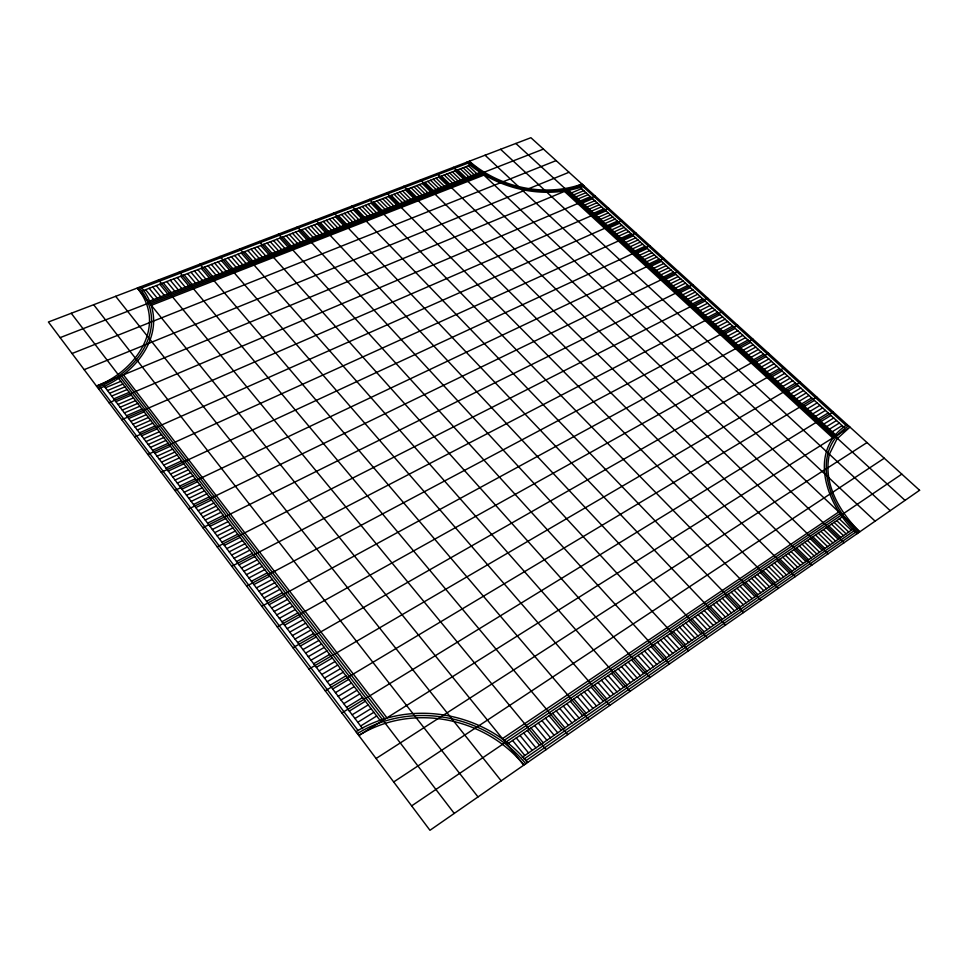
<?xml version="1.0" encoding="UTF-8"?>
<svg xmlns="http://www.w3.org/2000/svg" width="968" height="968" viewBox="0 0 968 968"><rect width="100%" height="100%" fill="white"/><g stroke="black" fill="none" stroke-linecap="round" stroke-linejoin="round"><path stroke-width="1.45" d="M848.585 425.859C808.328 452.153 829.213 506.772 858.447 532.739M847.181 424.589C806.078 451.366 827.325 507.135 857.152 533.646M524.027 759.021L854.466 530.537M525.818 760.751L855.809 532.085M522.236 757.291L853.135 528.988M411.642 805.884L901.801 474.126M508.031 743.545L842.523 516.67M502.186 738.814L838.966 511.83M504.473 740.157L839.909 513.597M393.686 781.962L884.268 458.227M376.068 758.513L867.001 442.57M360.628 726.024L376.697 715.993M832.274 431.74L842.112 425.593M357.797 722.261L373.866 712.279M829.467 429.175L839.316 423.052M354.966 718.522L371.034 708.576M826.672 426.61L836.521 420.511M352.158 714.783L368.215 704.885M823.877 424.044L833.738 417.97M341.861 712.932L833.23 411.932M349.351 711.069L365.396 701.207M821.094 421.491L830.955 415.441M346.544 707.354L362.601 697.553M818.311 418.95L828.185 412.925M343.761 703.663L359.806 693.899M815.54 416.409L825.414 410.408M340.978 699.973L357.023 690.245M812.781 413.88L822.655 407.891M338.207 696.307L354.24 686.615M810.022 411.352L819.896 405.386M335.448 692.64L351.469 682.997M807.276 408.835L817.149 402.894M332.689 688.986L348.71 679.391M804.529 406.318L814.415 400.401M329.943 685.356L345.963 675.797M801.794 403.813L811.68 397.909M325.248 690.801L816.726 396.953M327.208 681.726L343.229 672.203M799.06 401.309L808.958 395.44M324.474 678.108L340.494 668.634M796.337 398.816L806.235 392.96M321.763 674.502L337.759 665.064M793.627 396.323L803.525 390.491M319.053 670.909L335.049 661.519M790.916 393.843L800.814 388.035M308.937 669.07L800.451 382.203M316.342 667.327L332.339 657.974M788.206 391.362L798.116 385.579M313.644 663.758L329.64 654.441M785.52 388.894L795.418 383.122M310.958 660.2L326.954 650.92M782.822 386.426L792.731 380.678M308.284 656.643L324.268 647.41M780.135 383.969L790.057 378.246M305.622 653.11L321.594 643.914M777.461 381.525L787.383 375.814M302.96 649.576L318.92 640.429M774.787 379.069L784.709 373.382M292.929 647.749L784.419 367.659M300.298 646.067L316.27 636.944M772.125 376.637L782.047 370.962M297.66 642.558L313.62 633.483M769.475 374.192L779.397 368.554M295.022 639.061L310.97 630.023M766.825 371.772L776.747 366.146M292.397 635.577L308.344 626.586M764.175 369.34L774.11 363.738M289.771 632.104L305.719 623.15M761.538 366.933L771.472 361.342M287.157 628.643L303.093 619.726M758.912 364.512L768.846 358.959M277.223 626.828L768.604 353.32M284.556 625.195L300.479 616.313M756.286 362.117L766.22 356.563M281.954 621.746L297.878 612.901M753.661 359.709L763.607 354.191M279.365 618.322L295.288 609.513M751.047 357.313L760.993 351.82M276.787 614.898L292.699 606.125M748.445 354.929L758.392 349.448M97.526 387.442C137.311 372.22 170.537 326.603 139.077 287.363M98.567 388.821C139.15 373.261 172.994 326.7 140.856 286.685M274.21 611.486L290.122 602.749M745.844 352.546L755.79 347.089M271.645 608.086L287.556 599.398M743.242 350.174L753.201 344.729M261.796 606.283L753.031 339.187M269.092 604.697L284.991 596.046M740.665 347.802L750.611 342.382M266.539 601.322L282.438 592.694M738.076 345.431L748.034 340.034M263.998 597.946L279.885 589.367M735.499 343.071L745.469 337.687M261.469 594.594L277.344 586.039M732.933 340.724L742.892 335.351M258.94 591.242L274.815 582.736M730.368 338.376L740.338 333.028M256.423 587.903L272.286 579.433M727.815 336.029L737.785 330.705M246.658 586.112L737.676 325.26M253.906 584.575L269.769 576.141M725.262 333.694L735.232 328.382M251.414 581.26L267.265 572.85M722.721 331.358L732.691 326.071M248.909 577.944L264.76 569.583M720.18 329.035L730.15 323.76M243.936 571.362L259.775 563.061M715.122 324.401L725.092 319.174M246.429 574.653L262.267 566.316M717.651 326.712L727.621 321.461M241.468 568.083L257.294 559.819M712.593 322.09L722.576 316.875M238.999 564.816L254.826 556.588M710.088 319.779L720.071 314.588M236.543 561.549L252.358 553.357M707.572 317.48L717.554 312.313M231.775 566.292L722.527 311.527M234.087 558.306L249.901 550.139M705.067 315.193L715.062 310.038M231.642 555.063L247.445 546.944M702.574 312.906L712.569 307.763M229.21 551.833L245.001 543.738M700.082 310.619L710.076 305.501M226.778 548.614L242.569 540.555M697.601 308.344L707.596 303.25M217.171 546.835L707.596 297.975M224.358 545.395L240.137 537.373M695.121 306.07L705.115 300.988M221.938 542.201L237.717 534.203M692.64 303.807L702.647 298.749M219.53 539.007L235.297 531.045M690.172 301.544L700.179 296.498M217.122 535.824L232.889 527.899M687.716 299.293L697.71 294.26M212.343 529.484L228.097 521.631M682.803 294.792L692.81 289.807M214.739 532.654L230.493 524.753M685.259 297.043L695.266 292.034M209.959 526.326L225.713 518.509M680.359 292.554L690.365 287.581M207.588 523.18L223.33 515.387M677.927 290.315L687.933 285.366M202.82 527.705L692.87 284.628M205.228 520.046L220.958 512.29M675.495 288.089L685.501 283.152M202.869 516.912L218.587 509.192M673.062 285.863L683.069 280.95M200.509 513.802L216.227 506.107M670.642 283.648L680.649 278.748M198.162 510.693L213.88 503.033M668.222 281.434L678.241 276.546M188.712 508.926L678.35 271.451M195.826 507.583L211.532 499.96M665.815 279.22L675.821 274.355M193.491 504.497L209.185 496.899M663.407 277.017L673.425 272.165M188.845 498.339L204.526 490.8M658.615 272.625L668.634 267.809M191.168 501.412L206.862 493.849M661.011 274.815L671.03 269.987M186.534 495.277L202.215 487.775M656.219 270.435L666.238 265.643M184.235 492.216L199.904 484.75M653.836 268.257L663.866 263.478M174.857 490.461L664.036 258.468M181.936 489.167L197.593 481.725M651.464 266.079L661.483 261.312M179.637 486.13L195.294 478.724M649.092 263.901L659.111 259.158M177.35 483.105L192.995 475.724M646.721 261.735L656.752 257.004M172.8 477.067L188.433 469.746M642.002 257.403L652.033 252.708M175.075 480.08L190.708 472.735M644.361 259.569L654.392 254.85M170.537 474.066L186.158 466.782M639.654 255.249L649.685 250.579M168.275 471.065L183.896 463.817M637.307 253.108L647.338 248.449M166.024 468.089L181.633 460.853M634.972 250.966L645.003 246.32M161.232 472.311L649.903 245.654M163.773 465.1L179.382 457.912M632.636 248.824L642.667 244.19M355.958 731.711C411.364 697.565 486.844 712.605 527.608 762.481M357.374 733.611C411.327 700.07 486.166 714.88 525.745 763.776M159.297 459.171L174.893 452.032M627.978 244.553L638.009 239.967M161.535 462.135L177.132 454.972M630.301 246.683L640.332 242.073M157.07 456.218L172.655 449.116M625.667 242.436L635.698 237.862M154.844 453.278L170.428 446.2M623.344 240.318L633.387 235.756M152.629 450.338L168.202 443.284M621.045 238.201L631.075 233.651M147.85 454.476L635.964 233.01M150.427 447.41L165.988 440.392M618.734 236.083L628.776 231.558M146.023 441.577L161.571 434.62M614.148 231.884L624.191 227.383M148.225 444.494L163.773 437.5M616.434 233.978L626.477 229.464M143.833 438.673L159.369 431.74M611.861 229.791L621.904 225.302M134.685 436.943L622.218 220.535M141.655 435.781L157.179 428.872M609.574 227.698L619.617 223.233M139.465 432.89L154.989 426.017M607.299 225.604L617.342 221.164M137.299 430.01L152.811 423.161M605.024 223.523L615.067 219.095M132.967 424.274L148.479 417.486M600.499 219.373L610.542 214.981M135.133 427.142L150.645 420.318M602.761 221.454L612.804 217.038M130.813 421.419L146.313 414.655M598.236 217.304L608.279 212.924M121.738 419.701L608.654 208.229M128.671 418.575L144.159 411.836M595.986 215.247L606.029 210.879M124.388 412.9L139.864 406.221M591.496 211.133L601.551 206.789M126.53 415.744L142.006 409.028M593.747 213.19L603.79 208.834M122.258 410.081L137.722 403.426M589.258 209.088L599.313 204.756M120.141 407.262L135.593 400.643M587.031 207.043L597.074 202.736M118.011 404.455L133.463 397.86M584.805 204.998L594.848 200.703M113.8 398.864L129.228 392.318M580.364 200.933L590.407 196.673M109.009 402.749L595.26 196.093M115.906 401.659L131.345 395.089M582.579 202.965L592.634 198.682M111.695 396.081L127.123 389.559M578.15 198.9L588.205 194.653M109.602 393.298L125.017 386.813M575.948 196.879L585.991 192.656M105.427 387.769L120.831 381.331M571.543 192.85L581.599 188.651M107.508 390.54L122.924 384.066M573.746 194.871L583.789 190.648M84.168 369.655L569.015 172.28M72.055 353.514L556.14 160.603M151.056 305.44L484.109 175.051M149.278 301.217L480.031 172.413M60.137 337.638L543.435 149.084M150.79 303.904L482.512 174.264M143.143 290.63L470.279 165.008M141.618 287.992L467.859 163.168M584.236 186.086C544.609 200.098 498.157 189.522 466.649 162.249M583.147 185.094C544.318 198.803 498.835 188.445 467.967 161.741M582.845 186.485L846.153 425.521M580.062 187.26L844.072 427.384M568.869 190.393L835.723 434.898M515.847 143.458L905.044 500.383M566.026 191.168L833.642 436.81M564.308 191.277L832.976 438.129M500.565 149.29L890.221 510.68M485.053 155.219L875.12 521.159M468.427 165.722L476.788 173.671M839.341 518.824L851.32 530.234M465.765 166.738L474.126 174.712M836.727 520.602L848.718 532.037M463.103 167.767L471.452 175.752M834.114 522.369L846.105 533.84M460.429 168.795L468.778 176.793M831.488 524.16L843.479 535.643M457.743 169.823L466.104 177.834M828.85 525.939L840.853 537.458M453.29 167.355L844.072 542.721M455.057 170.852L463.406 178.886M826.212 527.729L838.215 539.285M452.358 171.893L460.707 179.939M823.562 529.532L835.565 541.1M449.66 172.933L458.009 180.992M820.9 531.335L832.916 542.939M446.95 173.974L455.299 182.044M818.226 533.15L830.254 544.778M444.239 175.014L452.576 183.097M815.552 534.965L827.58 546.617M441.517 176.055L449.854 184.162M812.866 536.78L824.893 548.469M437.04 173.562L828.1 553.817M438.782 177.108L447.131 185.227M810.18 538.607L822.207 550.32M436.048 178.16L444.385 186.292M807.469 540.446L819.509 552.183M433.301 179.213L441.638 187.368M804.759 542.286L816.81 554.047M430.542 180.266L438.891 188.433M802.048 544.125L814.088 555.922M427.783 181.331L436.12 189.51M799.314 545.976L811.365 557.798M425.025 182.395L433.361 190.587M796.579 547.827L808.643 559.686M420.523 179.867L811.825 565.118M422.242 183.46L430.579 191.676M793.833 549.691L805.896 561.573M419.471 184.525L427.796 192.753M791.086 551.554L803.15 563.473M416.676 185.59L425.012 193.842M788.327 553.43L800.391 565.372M413.88 186.667L422.205 194.931M785.556 555.317L797.62 567.284M411.073 187.744L419.41 196.02M782.773 557.193L794.849 569.196M408.266 188.821L416.591 197.121M779.978 559.093L792.066 571.12M403.753 186.267L795.236 576.638M405.447 189.909L413.772 198.222M777.183 560.98L789.271 573.044M402.627 190.986L410.94 199.323M774.376 562.892L786.464 574.98M399.784 192.075L408.109 200.424M771.569 564.804L783.656 576.928M396.953 193.177L405.265 201.525M768.737 566.716L780.837 578.864M394.097 194.266L402.422 202.639M765.906 568.639L778.006 580.824M391.241 195.367L399.554 203.752M763.062 570.563L775.162 582.784M386.716 192.777L778.32 588.387M388.374 196.456L396.686 204.865M760.207 572.499L772.319 584.745M385.506 197.569L393.819 205.99M757.351 574.447L769.463 586.717M382.626 198.67L390.939 207.116M754.483 576.384L766.595 588.689M379.734 199.783L388.047 208.241M751.591 578.344L763.716 590.686M376.842 200.884L385.155 209.366M748.712 580.304L760.836 592.67M373.938 202.009L382.239 210.492M745.808 582.264L757.932 594.667M369.389 199.396L761.066 600.366M371.034 203.123L379.335 211.629M742.904 584.236L755.028 596.675M368.106 204.248L376.407 212.766M739.988 586.221L752.112 598.684M365.19 205.361L373.479 213.904M737.059 588.205L749.196 600.704M362.25 206.499L370.538 215.053M734.119 590.202L746.255 602.725M359.309 207.624L367.598 216.203M731.167 592.198L743.315 604.758M356.357 208.761L364.646 217.352M728.214 594.207L740.363 606.791M351.795 206.123L743.472 612.575M353.393 209.887L361.681 218.502M725.25 596.215L737.398 608.836M350.428 211.036L358.717 219.663M722.273 598.236L734.422 610.893M347.451 212.173L355.74 220.813M719.284 600.257L731.445 612.95M344.475 213.323L352.751 221.974M716.284 602.29L728.444 615.007M341.486 214.472L349.763 223.148M713.283 604.334L725.443 617.088M338.485 215.622L346.762 224.31M710.27 606.379L722.43 619.169M333.899 212.948L725.528 625.05M335.472 216.772L343.749 225.483M707.245 608.424L719.405 621.25M332.46 217.933L340.724 226.669M704.208 610.493L716.38 623.344M329.435 219.095L337.699 227.843M701.159 612.55L713.331 625.437M326.397 220.256L334.662 229.029M698.097 614.632L710.282 627.554M323.36 221.43L331.625 230.215M695.036 616.713L707.221 629.66M320.311 222.592L328.563 231.4M691.963 618.794L704.147 631.789M315.713 219.905L707.209 637.767M317.25 223.777L325.502 232.586M688.865 620.887L701.062 633.907M314.189 224.951L322.441 233.784M685.767 622.993L697.964 636.049M311.115 226.125L319.355 234.982M682.67 625.098L694.855 638.19M308.03 227.311L316.27 236.192M679.548 627.216L691.745 640.344M304.932 228.496L313.172 237.39M676.414 629.333L688.611 642.498M301.834 229.694L310.075 238.6M673.28 631.463L685.477 644.664M297.212 226.972L688.514 650.738M298.725 230.88L306.965 239.81M670.122 633.604L682.331 646.842M295.603 232.078L303.843 241.032M666.964 635.746L679.173 649.02M292.481 233.288L300.709 242.254M663.794 637.9L676.003 651.198M289.347 234.486L297.563 243.476M660.612 640.054L672.82 653.4M286.201 235.696L294.417 244.698M657.417 642.232L669.626 655.602M283.043 236.906L291.259 245.933M654.211 644.398L666.42 657.804M278.409 234.147L669.433 664M279.885 238.116L288.101 247.155M650.992 646.588L663.213 660.031M276.715 239.338L284.919 248.401M647.761 648.766L659.982 662.257M273.533 240.56L281.736 249.635M644.531 650.968L656.752 664.484M270.338 241.782L278.542 250.881M641.276 653.17L653.497 666.722M267.144 243.016L275.336 252.128M638.009 655.384L650.242 668.973M263.937 244.238L272.129 253.374M634.742 657.599L646.963 671.235M259.279 241.456L649.952 677.527M260.719 245.485L268.91 254.632M631.463 659.825L643.684 673.498M257.5 246.719L265.68 255.891M628.159 662.064L640.392 675.773M254.257 247.965L262.437 257.149M624.856 664.314L637.089 678.048M251.014 249.212L259.194 258.42M621.541 666.565L633.774 680.335M247.76 250.458L255.939 259.69M618.213 668.815L630.446 682.634M244.493 251.704L252.672 260.961M614.874 671.078L627.107 684.945M239.822 248.885L630.059 691.346M241.226 252.963L249.393 262.231M611.51 673.353L623.755 687.256M237.946 254.221L246.102 263.514M608.146 675.64L620.391 689.567M234.655 255.492L242.811 264.796M604.77 677.927L617.015 691.902M231.352 256.762L239.507 266.079M601.382 680.226L613.627 694.237M228.037 258.032L236.192 267.374M597.982 682.537L610.227 696.585M224.721 259.303L232.864 268.668M594.57 684.848L606.815 698.944M220.026 256.447L609.731 705.454M221.394 260.586L229.525 269.963M591.145 687.171L603.391 701.304M218.054 261.868L226.185 271.27M587.709 689.506L599.954 703.675M214.702 263.151L222.834 272.577M584.261 691.842L596.506 706.047M211.351 264.433L219.47 273.883M580.8 694.189L593.045 708.443M207.975 265.728L216.094 275.202M577.327 696.549L589.572 710.839M204.599 267.023L212.718 276.521M573.83 698.92L586.088 713.247M199.892 264.143L588.967 719.877M201.211 268.33L209.318 277.84M570.333 701.292L582.591 715.654M197.811 269.636L205.918 279.159M566.824 703.675L579.07 718.075M194.411 270.943L202.506 280.49M563.303 706.059L575.549 720.507M190.986 272.25L199.081 281.821M559.758 708.455L572.015 722.951M187.562 273.569L195.645 283.164M556.213 710.863L568.458 725.395M184.126 274.888L192.208 284.507M552.655 713.283L564.901 727.851M179.395 271.972L567.744 734.603M180.677 276.219L188.748 285.85M549.074 715.715L561.319 730.32M177.217 277.538L185.287 287.193M545.492 718.147L557.737 732.8M173.744 278.881L181.815 288.549M541.886 720.591L554.132 735.281M170.271 280.212L178.33 289.904M538.269 723.035L550.514 737.785M166.774 281.555L174.833 291.271M534.639 725.504L546.896 740.278M163.277 282.898L171.324 292.638M530.996 727.972L543.254 742.795M158.534 279.933L546.061 749.668M159.768 284.241L167.815 294.006M527.342 730.453L539.599 745.312M156.247 285.596L164.282 295.373M523.676 732.933L535.921 747.853M152.714 286.952L160.748 296.752M519.997 735.438L532.243 750.394M149.181 288.307L157.203 298.132M516.295 737.943L528.552 752.935M145.623 289.674L153.646 299.523M512.592 740.46L524.837 755.5M115.676 296.305L501.194 780.825M93.666 304.714L477.998 796.93M123.275 374.664L387.152 718.099M121.799 376.02L384.574 718.583M71.245 313.281L454.258 813.423M118.278 377.992L380.182 720.555M103.975 385.845L362.613 728.65M100.37 387.829L358.184 730.695M829.394 454.258C822.8 483.661 839.534 511.806 859.741 531.843L469.298 161.232C499.524 187.368 544.04 197.496 582.046 184.101L96.485 386.063C135.218 371.688 168.19 325.926 137.299 288.053L523.882 765.071C485.101 717.082 411.678 702.574 358.801 735.499L849.989 427.13L837.042 438.831L829.394 454.258M919.6 490.268L429.961 830.29L48.4 322.005L530.9 137.71L919.6 490.268"/></g></svg>
